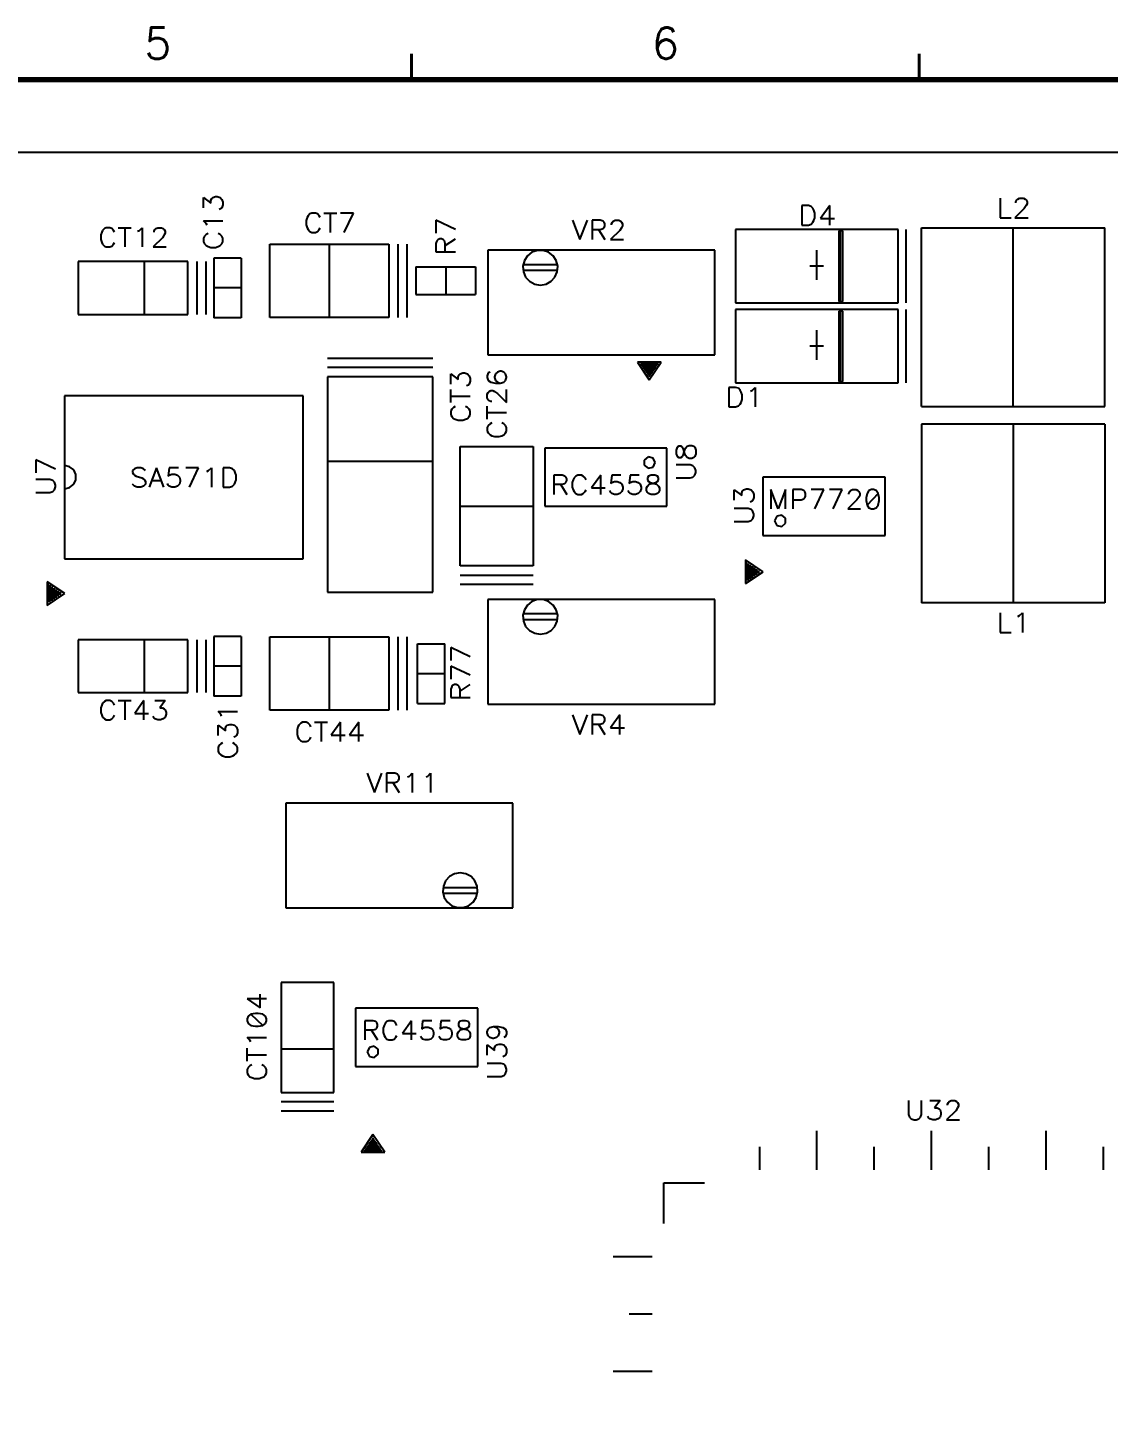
# Model space of a CAD drawing. Extents: x 295 to 953, y 10 to 290.
# Drawn here: x 698.9 to 802.6, y 157.4 to 290 of the extents above; entities that cross this region are included whole.
import ezdxf
from ezdxf.enums import TextEntityAlignment as Align

# ---------------------------------------------------------------- set-up
doc = ezdxf.new("R2010")
doc.units = 0
doc.header["$LTSCALE"] = 5
doc.header["$MEASUREMENT"] = 0
doc.layers.get('0').update_dxf_attribs({"linetype": 'CONTINUOUS', "lineweight": 25})
for name, color, linetype in [('DV-DPO-A6_TSK', 14, 'CONTINUOUS'), ('문자', 4, 'CONTINUOUS'), ('테두리', 3, 'CONTINUOUS')]:
    doc.layers.add(name, color=color, linetype=linetype)
doc.styles.get("Standard").update_dxf_attribs({"font": 'simplex.shx'})

# ---------------------------------------------------------------- blocks, each defined once
blk = doc.blocks.new('C')
at = {"layer": '테두리'}
for points, const_width in [([(258.75, 287.5), (258.75, 285)], 0.3), ([(307.5, 287.5), (307.5, 285)], 0.3), ([(15, 285), (15, 15), (405, 15), (405, 285), (15, 285)], 0.5)]:
    blk.add_lwpolyline(points, dxfattribs=dict(at, const_width=const_width))
at = {"layer": '문자'}
for s, p in [('5', (234.38, 288.5)), ('6', (283.12, 288.5))]:
    blk.add_text(s, height=3, dxfattribs=at).set_placement(p, align=Align.MIDDLE)

msp = doc.modelspace()

# ---------------------------------------------------------------- linework, layer by layer
at = {"layer": 'DV-DPO-A6_TSK', "color": 7}
for p, q in [((845.88, 278), (529.08, 278)), ((715.74, 272.7), (715.74, 273.68)), ((715.74, 273.68), (716.45, 273.15)), ((716.45, 273.42), (716.54, 273.59)), ((716.45, 273.15), (716.45, 273.42)), ((716.54, 273.59), (716.63, 273.68)), ((716.63, 273.68), (716.9, 273.77)), ((716.9, 273.77), (717.07, 273.77)), ((717.07, 273.77), (717.34, 273.68)), ((717.34, 273.68), (717.52, 273.5)), ((717.52, 273.5), (717.61, 273.24)), ((717.61, 273.24), (717.61, 272.97)), ((792.24, 273.63), (792.24, 271.74)), ((793.76, 273.26), (793.85, 273.45)), ((793.76, 273.17), (793.76, 273.26)), ((793.85, 273.45), (793.94, 273.54)), ((793.94, 273.54), (794.12, 273.63)), ((794.12, 273.63), (794.48, 273.63)), ((794.48, 273.63), (794.66, 273.54)), ((794.66, 273.54), (794.75, 273.45)), ((794.75, 273.45), (794.84, 273.26)), ((794.84, 273.26), (794.84, 273.08)), ((717.43, 272.62), (717.25, 272.53)), ((717.52, 272.7), (717.43, 272.62)), ((717.61, 272.97), (717.52, 272.7)), ((725.79, 271.94), (725.7, 271.76)), ((725.97, 272.11), (725.79, 271.94)), ((726.14, 272.2), (725.97, 272.11)), ((726.5, 272.2), (726.14, 272.2)), ((726.68, 272.11), (726.5, 272.2)), ((726.86, 271.94), (726.68, 272.11)), ((726.94, 271.76), (726.86, 271.94)), ((727.3, 272.2), (728.55, 272.2)), ((727.92, 272.2), (727.92, 270.34)), ((730.14, 272.2), (728.9, 272.2)), ((729.26, 270.34), (730.14, 272.2)), ((773.2, 272.92), (773.2, 271.04)), ((773.83, 272.92), (773.2, 272.92)), ((774.09, 272.83), (773.83, 272.92)), ((774.27, 272.65), (774.09, 272.83)), ((774.36, 272.47), (774.27, 272.65)), ((774.45, 272.2), (774.36, 272.47)), ((774.45, 271.75), (774.45, 272.2)), ((775.89, 272.92), (774.99, 271.67)), ((775.89, 271.04), (775.89, 272.92)), ((794.57, 272.64), (793.67, 271.74)), ((794.75, 272.91), (794.57, 272.64)), ((794.84, 273.08), (794.75, 272.91)), ((706.05, 270.53), (705.97, 270.35)), ((706.23, 270.7), (706.05, 270.53)), ((706.41, 270.79), (706.23, 270.7)), ((706.76, 270.79), (706.41, 270.79)), ((706.94, 270.7), (706.76, 270.79)), ((707.12, 270.53), (706.94, 270.7)), ((707.21, 270.35), (707.12, 270.53)), ((707.56, 270.79), (708.8, 270.79)), ((708.18, 270.79), (708.18, 268.94)), ((709.42, 270.44), (709.59, 270.53)), ((709.59, 270.53), (709.86, 270.79)), ((709.86, 270.79), (709.86, 268.94)), ((711.01, 270.44), (711.09, 270.62)), ((711.09, 270.62), (711.18, 270.7)), ((711.18, 270.7), (711.36, 270.79)), ((711.36, 270.79), (711.72, 270.79)), ((711.72, 270.79), (711.89, 270.7)), ((711.89, 270.7), (711.98, 270.62)), ((711.98, 270.62), (712.07, 270.44)), ((716.01, 271.2), (715.74, 271.46)), ((715.74, 271.46), (717.61, 271.46)), ((716.1, 271.02), (716.01, 271.2)), ((725.7, 271.76), (725.61, 271.49)), ((725.61, 271.49), (725.61, 271.05)), ((725.61, 271.05), (725.7, 270.78)), ((725.7, 270.78), (725.79, 270.6)), ((725.79, 270.6), (725.97, 270.43)), ((726.68, 270.43), (726.86, 270.6)), ((726.86, 270.6), (726.94, 270.78)), ((739.96, 270.6), (738.07, 271.5)), ((738.07, 271.5), (738.07, 270.25)), ((751.19, 271.5), (751.9, 269.64)), ((751.9, 269.64), (752.61, 271.5)), ((753.85, 271.5), (753.06, 271.5)), ((753.06, 271.5), (753.06, 269.64)), ((753.06, 270.62), (753.85, 270.62)), ((753.68, 270.62), (754.3, 269.64)), ((754.12, 271.41), (753.85, 271.5)), ((753.85, 270.62), (754.12, 270.7)), ((754.21, 271.32), (754.12, 271.41)), ((754.12, 270.7), (754.21, 270.79)), ((754.3, 271.15), (754.21, 271.32)), ((754.21, 270.79), (754.3, 270.97)), ((754.3, 270.97), (754.3, 271.15)), ((755.72, 270.53), (754.83, 269.64)), ((754.92, 271.15), (755.01, 271.32)), ((754.92, 271.06), (754.92, 271.15)), ((755.01, 271.32), (755.1, 271.41)), ((755.1, 271.41), (755.28, 271.5)), ((755.28, 271.5), (755.63, 271.5)), ((755.63, 271.5), (755.81, 271.41)), ((755.9, 270.79), (755.72, 270.53)), ((755.81, 271.41), (755.9, 271.32)), ((755.9, 271.32), (755.99, 271.15)), ((755.99, 270.97), (755.9, 270.79)), ((755.99, 271.15), (755.99, 270.97)), ((782.44, 270.62), (766.82, 270.62)), ((766.82, 270.62), (766.82, 263.57)), ((773.2, 271.04), (773.83, 271.04)), ((773.83, 271.04), (774.09, 271.13)), ((774.09, 271.13), (774.27, 271.31)), ((774.27, 271.31), (774.36, 271.49)), ((774.36, 271.49), (774.45, 271.75)), ((774.99, 271.67), (776.33, 271.67)), ((777.13, 270.48), (776.75, 270.48)), ((776.75, 270.48), (776.75, 263.71)), ((777.13, 263.71), (777.13, 270.48)), ((782.44, 263.57), (782.44, 270.62)), ((783.21, 263.57), (783.21, 270.62)), ((784.69, 253.63), (784.69, 270.79)), ((784.69, 270.79), (802.29, 270.79)), ((792.24, 271.74), (793.31, 271.74)), ((793.5, 253.63), (793.5, 270.79)), ((793.67, 271.74), (794.93, 271.74)), ((802.29, 253.63), (802.29, 270.79)), ((705.97, 270.35), (705.88, 270.09)), ((705.88, 270.09), (705.88, 269.65)), ((705.88, 269.65), (705.97, 269.38)), ((705.97, 269.38), (706.05, 269.2)), ((706.05, 269.2), (706.23, 269.03)), ((706.94, 269.03), (707.12, 269.2)), ((707.12, 269.2), (707.21, 269.38)), ((711.8, 269.82), (710.92, 268.94)), ((711.01, 270.35), (711.01, 270.44)), ((711.98, 270.09), (711.8, 269.82)), ((712.07, 270.26), (711.98, 270.09)), ((712.07, 270.44), (712.07, 270.26)), ((715.83, 269.96), (715.74, 269.78)), ((715.74, 269.78), (715.74, 269.42)), ((715.74, 269.42), (715.83, 269.25)), ((716.01, 270.13), (715.83, 269.96)), ((715.83, 269.25), (716.01, 269.07)), ((716.19, 270.22), (716.01, 270.13)), ((717.34, 270.13), (717.16, 270.22)), ((717.52, 269.96), (717.34, 270.13)), ((717.34, 269.07), (717.52, 269.25)), ((717.61, 269.78), (717.52, 269.96)), ((717.52, 269.25), (717.61, 269.42)), ((717.61, 269.42), (717.61, 269.78)), ((722.11, 262.18), (722.11, 269.22)), ((722.11, 269.22), (733.55, 269.22)), ((725.97, 270.43), (726.14, 270.34)), ((726.14, 270.34), (726.5, 270.34)), ((726.5, 270.34), (726.68, 270.43)), ((727.84, 262.18), (727.84, 269.22)), ((733.55, 269.22), (733.55, 262.18)), ((734.44, 262.18), (734.44, 269.22)), ((735.31, 262.18), (735.31, 269.22)), ((738.16, 269.53), (738.07, 269.26)), ((738.07, 269.26), (738.07, 268.46)), ((738.25, 269.62), (738.16, 269.53)), ((738.43, 269.71), (738.25, 269.62)), ((738.61, 269.71), (738.43, 269.71)), ((738.79, 269.62), (738.61, 269.71)), ((738.88, 269.53), (738.79, 269.62)), ((738.97, 269.26), (738.88, 269.53)), ((738.97, 269.08), (739.96, 269.71)), ((738.97, 268.46), (738.97, 269.26)), ((754.83, 269.64), (756.08, 269.64)), ((776.89, 270.33), (776.99, 270.33)), ((776.89, 270.2), (776.99, 270.2)), ((776.89, 270.06), (776.99, 270.06)), ((776.89, 269.92), (776.99, 269.92)), ((776.89, 269.78), (776.99, 269.78)), ((776.89, 269.64), (776.99, 269.64)), ((776.89, 269.5), (776.99, 269.5)), ((776.89, 269.37), (776.99, 269.37)), ((776.89, 269.23), (776.99, 269.23)), ((706.23, 269.03), (706.41, 268.94)), ((706.41, 268.94), (706.76, 268.94)), ((706.76, 268.94), (706.94, 269.03)), ((710.92, 268.94), (712.16, 268.94)), ((716.01, 269.07), (716.19, 268.98)), ((716.19, 268.98), (716.45, 268.89)), ((716.45, 268.89), (716.9, 268.89)), ((716.73, 267.86), (716.73, 262.14)), ((719.38, 267.86), (716.73, 267.86)), ((716.9, 268.89), (717.16, 268.98)), ((717.16, 268.98), (717.34, 269.07)), ((719.38, 267.86), (719.38, 262.14)), ((738.07, 268.46), (739.96, 268.46)), ((743.06, 268.63), (743.06, 258.57)), ((764.86, 268.63), (743.06, 268.63)), ((746.86, 268.09), (746.56, 267.63)), ((747.29, 268.43), (746.86, 268.09)), ((747.81, 268.61), (747.29, 268.43)), ((748.37, 268.61), (747.81, 268.61)), ((748.89, 268.43), (748.37, 268.61)), ((749.32, 268.09), (748.89, 268.43)), ((749.62, 267.63), (749.32, 268.09)), ((764.86, 258.57), (764.86, 268.63)), ((774.64, 265.78), (774.64, 268.64)), ((776.89, 269.1), (776.99, 269.1)), ((776.89, 268.96), (776.99, 268.96)), ((776.89, 268.82), (776.99, 268.82)), ((776.89, 268.68), (776.99, 268.68)), ((776.89, 268.54), (776.99, 268.54)), ((776.89, 268.4), (776.99, 268.4)), ((776.89, 268.27), (776.99, 268.27)), ((776.89, 268.13), (776.99, 268.13)), ((776.89, 267.99), (776.99, 267.99)), ((776.89, 267.85), (776.99, 267.85)), ((703.7, 267.53), (703.7, 262.47)), ((707.65, 267.53), (703.7, 267.53)), ((708.31, 267.53), (707.65, 267.53)), ((709.52, 267.53), (708.31, 267.53)), ((710.51, 267.53), (709.52, 267.53)), ((710.07, 262.47), (710.07, 267.53)), ((714.25, 267.53), (710.51, 267.53)), ((714.25, 262.47), (714.25, 267.53)), ((715.14, 262.47), (715.14, 267.53)), ((716.01, 262.47), (716.01, 267.53)), ((736.15, 267.02), (741.87, 267.02)), ((736.15, 267.02), (736.15, 264.38)), ((739.01, 267.02), (739.01, 264.38)), ((741.87, 267.02), (741.87, 264.38)), ((746.56, 267.63), (746.42, 267.09)), ((749.77, 267.23), (746.42, 267.23)), ((746.42, 267.09), (746.47, 266.55)), ((749.77, 266.68), (746.42, 266.68)), ((746.47, 266.55), (746.68, 266.04)), ((749.5, 266.04), (749.71, 266.55)), ((749.76, 267.09), (749.62, 267.63)), ((749.71, 266.55), (749.76, 267.09)), ((775.3, 267.09), (773.97, 267.09)), ((776.89, 267.71), (776.99, 267.71)), ((776.89, 267.58), (776.99, 267.58)), ((776.89, 267.44), (776.99, 267.44)), ((776.89, 267.3), (776.99, 267.3)), ((776.89, 267.16), (776.99, 267.16)), ((776.89, 267.03), (776.99, 267.03)), ((776.89, 266.89), (776.99, 266.89)), ((776.89, 266.75), (776.99, 266.75)), ((776.89, 266.61), (776.99, 266.61)), ((746.68, 266.04), (747.06, 265.64)), ((747.06, 265.64), (747.55, 265.37)), ((747.55, 265.37), (748.09, 265.28)), ((748.09, 265.28), (748.64, 265.37)), ((748.64, 265.37), (749.12, 265.64)), ((749.12, 265.64), (749.5, 266.04)), ((776.89, 266.47), (776.99, 266.47)), ((776.89, 266.33), (776.99, 266.33)), ((776.89, 266.2), (776.99, 266.2)), ((776.89, 266.06), (776.99, 266.06)), ((776.89, 265.92), (776.99, 265.92)), ((776.89, 265.79), (776.99, 265.79)), ((776.89, 265.65), (776.99, 265.65)), ((776.89, 265.51), (776.99, 265.51)), ((776.89, 265.37), (776.99, 265.37)), ((776.89, 265.23), (776.99, 265.23)), ((719.38, 265), (716.73, 265)), ((736.15, 264.38), (741.87, 264.38)), ((776.89, 265.09), (776.99, 265.09)), ((776.89, 264.96), (776.99, 264.96)), ((776.89, 264.82), (776.99, 264.82)), ((776.89, 264.68), (776.99, 264.68)), ((776.89, 264.55), (776.99, 264.55)), ((776.89, 264.41), (776.99, 264.41)), ((776.89, 264.27), (776.99, 264.27)), ((776.89, 264.13), (776.99, 264.13)), ((776.89, 263.99), (776.99, 263.99)), ((776.89, 263.85), (776.99, 263.85)), ((766.82, 263.57), (782.44, 263.57)), ((782.44, 262.93), (766.82, 262.93)), ((766.82, 262.93), (766.82, 255.89)), ((776.75, 263.71), (777.13, 263.71)), ((777.13, 262.79), (776.75, 262.79)), ((776.75, 262.79), (776.75, 256.03)), ((776.89, 262.65), (776.99, 262.65)), ((776.89, 262.51), (776.99, 262.51)), ((777.13, 256.03), (777.13, 262.79)), ((782.44, 255.89), (782.44, 262.93)), ((783.21, 255.89), (783.21, 262.93)), ((703.7, 262.47), (707.65, 262.47)), ((707.65, 262.47), (708.31, 262.47)), ((708.31, 262.47), (709.52, 262.47)), ((709.52, 262.47), (710.51, 262.47)), ((710.51, 262.47), (714.25, 262.47)), ((719.38, 262.14), (716.73, 262.14)), ((733.55, 262.18), (722.11, 262.18)), ((776.89, 262.37), (776.99, 262.37)), ((776.89, 262.23), (776.99, 262.23)), ((776.89, 262.1), (776.99, 262.1)), ((776.89, 261.96), (776.99, 261.96)), ((776.89, 261.82), (776.99, 261.82)), ((776.89, 261.69), (776.99, 261.69)), ((776.89, 261.55), (776.99, 261.55)), ((776.89, 261.41), (776.99, 261.41)), ((776.89, 261.27), (776.99, 261.27)), ((774.64, 258.09), (774.64, 260.95)), ((776.89, 261.13), (776.99, 261.13)), ((776.89, 261), (776.99, 261)), ((776.89, 260.86), (776.99, 260.86)), ((776.89, 260.72), (776.99, 260.72)), ((776.89, 260.58), (776.99, 260.58)), ((776.89, 260.44), (776.99, 260.44)), ((776.89, 260.31), (776.99, 260.31)), ((776.89, 260.17), (776.99, 260.17)), ((776.89, 260.03), (776.99, 260.03)), ((776.89, 259.89), (776.99, 259.89)), ((743.06, 258.57), (764.86, 258.57)), ((775.3, 259.41), (773.97, 259.41)), ((776.89, 259.76), (776.99, 259.76)), ((776.89, 259.62), (776.99, 259.62)), ((776.89, 259.48), (776.99, 259.48)), ((776.89, 259.34), (776.99, 259.34)), ((776.89, 259.2), (776.99, 259.2)), ((776.89, 259.06), (776.99, 259.06)), ((776.89, 258.93), (776.99, 258.93)), ((776.89, 258.79), (776.99, 258.79)), ((776.89, 258.65), (776.99, 258.65)), ((737.78, 258.24), (727.66, 258.24)), ((737.78, 257.36), (727.66, 257.36)), ((759.7, 257.87), (757.43, 257.87)), ((757.43, 257.87), (758.56, 256.17)), ((757.7, 257.71), (759.43, 257.71)), ((757.79, 257.58), (759.34, 257.58)), ((757.88, 257.46), (759.26, 257.46)), ((757.97, 257.33), (759.17, 257.33)), ((758.05, 257.2), (759.08, 257.2)), ((758.56, 256.17), (759.7, 257.87)), ((776.89, 258.52), (776.99, 258.52)), ((776.89, 258.38), (776.99, 258.38)), ((776.89, 258.24), (776.99, 258.24)), ((776.89, 258.1), (776.99, 258.1)), ((776.89, 257.96), (776.99, 257.96)), ((776.89, 257.82), (776.99, 257.82)), ((776.89, 257.69), (776.99, 257.69)), ((776.89, 257.55), (776.99, 257.55)), ((776.89, 257.41), (776.99, 257.41)), ((776.89, 257.28), (776.99, 257.28)), ((727.66, 256.48), (727.66, 235.8)), ((737.78, 256.48), (727.66, 256.48)), ((737.78, 235.8), (737.78, 256.48)), ((739.49, 255.77), (739.49, 256.75)), ((739.49, 256.75), (740.2, 256.21)), ((740.2, 256.48), (740.29, 256.66)), ((740.2, 256.21), (740.2, 256.48)), ((740.29, 256.66), (740.38, 256.75)), ((740.38, 256.75), (740.64, 256.84)), ((740.64, 256.84), (740.82, 256.84)), ((740.82, 256.84), (741.09, 256.75)), ((741.09, 256.75), (741.27, 256.57)), ((741.27, 256.57), (741.35, 256.3)), ((741.35, 256.04), (741.27, 255.77)), ((741.35, 256.3), (741.35, 256.04)), ((743.08, 256.84), (742.99, 256.57)), ((742.99, 256.57), (742.99, 256.39)), ((742.99, 256.39), (743.08, 256.13)), ((743.26, 256.92), (743.08, 256.84)), ((743.08, 256.13), (743.35, 255.95)), ((743.35, 255.95), (743.79, 255.86)), ((743.79, 256.75), (743.7, 256.48)), ((743.7, 256.48), (743.7, 256.39)), ((743.7, 256.39), (743.79, 256.13)), ((743.97, 256.92), (743.79, 256.75)), ((743.79, 256.13), (743.97, 255.95)), ((744.23, 257.01), (743.97, 256.92)), ((743.97, 255.95), (744.23, 255.86)), ((744.32, 257.01), (744.23, 257.01)), ((744.23, 255.86), (744.58, 255.95)), ((744.58, 256.92), (744.32, 257.01)), ((744.76, 256.75), (744.58, 256.92)), ((744.58, 255.95), (744.76, 256.13)), ((744.85, 256.48), (744.76, 256.75)), ((744.76, 256.13), (744.85, 256.39)), ((744.85, 256.39), (744.85, 256.48)), ((758.13, 257.07), (759, 257.07)), ((758.22, 256.94), (758.91, 256.94)), ((758.31, 256.81), (758.83, 256.81)), ((758.4, 256.68), (758.74, 256.68)), ((758.48, 256.56), (758.65, 256.56)), ((766.82, 255.89), (782.44, 255.89)), ((776.75, 256.03), (777.13, 256.03)), ((776.89, 257.14), (776.99, 257.14)), ((776.89, 257), (776.99, 257)), ((776.89, 256.86), (776.99, 256.86)), ((776.89, 256.72), (776.99, 256.72)), ((776.89, 256.58), (776.99, 256.58)), ((776.89, 256.45), (776.99, 256.45)), ((776.89, 256.31), (776.99, 256.31)), ((776.89, 256.17), (776.99, 256.17)), ((725.32, 254.66), (702.41, 254.66)), ((702.41, 254.66), (702.41, 245.72)), ((725.32, 239.01), (725.32, 254.66)), ((739.49, 253.99), (739.49, 255.24)), ((739.49, 254.61), (741.35, 254.61)), ((741.18, 255.68), (741, 255.59)), ((741.27, 255.77), (741.18, 255.68)), ((742.99, 254.8), (743.08, 254.97)), ((742.99, 254.44), (742.99, 254.8)), ((743.08, 254.97), (743.17, 255.06)), ((743.17, 255.06), (743.35, 255.15)), ((743.35, 255.15), (743.52, 255.15)), ((743.52, 255.15), (743.7, 255.06)), ((743.7, 255.06), (743.97, 254.88)), ((743.79, 255.86), (744.23, 255.86)), ((743.97, 254.88), (744.85, 254)), ((744.85, 254), (744.85, 255.24)), ((766.21, 255.45), (766.21, 253.58)), ((766.84, 255.45), (766.21, 255.45)), ((767.11, 255.37), (766.84, 255.45)), ((767.29, 255.19), (767.11, 255.37)), ((767.38, 255.01), (767.29, 255.19)), ((767.47, 254.74), (767.38, 255.01)), ((767.47, 254.29), (767.47, 254.74)), ((768.28, 255.1), (768.46, 255.19)), ((768.46, 255.19), (768.72, 255.45)), ((768.72, 255.45), (768.72, 253.58)), ((739.58, 253.37), (739.49, 253.19)), ((739.76, 253.54), (739.58, 253.37)), ((739.93, 253.63), (739.76, 253.54)), ((741.09, 253.54), (740.91, 253.63)), ((741.27, 253.37), (741.09, 253.54)), ((741.35, 253.19), (741.27, 253.37)), ((743.08, 254.26), (742.99, 254.44)), ((742.99, 252.41), (742.99, 253.65)), ((743.17, 254.18), (743.08, 254.26)), ((743.35, 254.09), (743.17, 254.18)), ((743.44, 254.09), (743.35, 254.09)), ((766.21, 253.58), (766.84, 253.58)), ((766.84, 253.58), (767.11, 253.67)), ((767.11, 253.67), (767.29, 253.85)), ((767.29, 253.85), (767.38, 254.02)), ((767.38, 254.02), (767.47, 254.29)), ((784.69, 253.63), (802.29, 253.63)), ((739.49, 253.19), (739.49, 252.83)), ((739.49, 252.83), (739.58, 252.66)), ((739.58, 252.66), (739.76, 252.48)), ((739.76, 252.48), (739.93, 252.39)), ((739.93, 252.39), (740.2, 252.3)), ((740.2, 252.3), (740.64, 252.3)), ((740.64, 252.3), (740.91, 252.39)), ((740.91, 252.39), (741.09, 252.48)), ((741.09, 252.48), (741.27, 252.66)), ((741.27, 252.66), (741.35, 252.83)), ((741.35, 252.83), (741.35, 253.19)), ((742.99, 253.03), (744.85, 253.03)), ((743.26, 251.97), (743.08, 251.79)), ((743.44, 252.06), (743.26, 251.97)), ((744.58, 251.97), (744.41, 252.06)), ((744.76, 251.79), (744.58, 251.97)), ((784.69, 251.93), (784.69, 234.77)), ((802.29, 251.93), (784.69, 251.93)), ((793.5, 251.93), (793.5, 234.77)), ((802.29, 251.93), (802.29, 234.77)), ((743.08, 251.79), (742.99, 251.62)), ((742.99, 251.62), (742.99, 251.26)), ((742.99, 251.26), (743.08, 251.08)), ((743.08, 251.08), (743.26, 250.91)), ((743.26, 250.91), (743.44, 250.82)), ((743.44, 250.82), (743.7, 250.73)), ((743.7, 250.73), (744.14, 250.73)), ((744.14, 250.73), (744.41, 250.82)), ((744.41, 250.82), (744.58, 250.91)), ((744.58, 250.91), (744.76, 251.08)), ((744.85, 251.62), (744.76, 251.79)), ((744.76, 251.08), (744.85, 251.26)), ((744.85, 251.26), (744.85, 251.62)), ((740.38, 238.33), (740.38, 249.77)), ((740.38, 249.77), (747.42, 249.77)), ((747.42, 249.77), (747.42, 238.33)), ((748.51, 249.63), (748.51, 244.04)), ((750.19, 249.63), (748.51, 249.63)), ((760.25, 249.63), (750.19, 249.63)), ((760.25, 244.04), (760.25, 249.63)), ((761.22, 249.71), (761.13, 249.44)), ((761.13, 249.44), (761.13, 249.08)), ((761.4, 249.8), (761.22, 249.71)), ((761.58, 249.8), (761.4, 249.8)), ((761.76, 249.71), (761.58, 249.8)), ((761.85, 249.53), (761.76, 249.71)), ((761.93, 249.17), (761.85, 249.53)), ((761.85, 249), (761.93, 249.35)), ((761.93, 249.35), (762.02, 249.62)), ((762.02, 249.62), (762.2, 249.8)), ((762.2, 249.8), (762.38, 249.89)), ((762.38, 249.89), (762.65, 249.89)), ((762.65, 249.89), (762.83, 249.8)), ((762.83, 249.8), (762.92, 249.71)), ((762.92, 249.71), (763.01, 249.44)), ((763.01, 249.44), (763.01, 249.08)), ((701.54, 247.6), (699.66, 248.49)), ((699.66, 248.49), (699.66, 247.24)), ((702.89, 247.84), (702.41, 247.96)), ((737.78, 248.34), (727.66, 248.34)), ((758.44, 248.78), (758.06, 248.48)), ((758.06, 248.48), (758.06, 247.99)), ((758.06, 247.99), (758.44, 247.69)), ((758.92, 248.67), (758.44, 248.78)), ((759.13, 248.24), (758.92, 248.67)), ((758.92, 247.8), (759.13, 248.24)), ((761.13, 249.08), (761.22, 248.82)), ((762.47, 248.01), (761.13, 248.01)), ((761.22, 248.82), (761.4, 248.73)), ((761.4, 248.73), (761.58, 248.73)), ((761.58, 248.73), (761.76, 248.82)), ((761.76, 248.82), (761.85, 249)), ((762.02, 248.91), (761.93, 249.17)), ((762.2, 248.73), (762.02, 248.91)), ((762.38, 248.64), (762.2, 248.73)), ((762.65, 248.64), (762.38, 248.64)), ((762.74, 247.92), (762.47, 248.01)), ((762.83, 248.73), (762.65, 248.64)), ((762.92, 247.74), (762.74, 247.92)), ((762.92, 248.82), (762.83, 248.73)), ((763.01, 249.08), (762.92, 248.82)), ((701, 246.61), (699.66, 246.61)), ((701.27, 246.53), (701, 246.61)), ((703.28, 247.54), (702.89, 247.84)), ((703.5, 247.09), (703.28, 247.54)), ((703.28, 246.15), (703.5, 246.59)), ((703.5, 246.59), (703.5, 247.09)), ((709.11, 247.64), (708.93, 247.47)), ((708.93, 247.47), (708.93, 247.29)), ((708.93, 247.29), (709.02, 247.12)), ((709.02, 247.12), (709.11, 247.03)), ((709.37, 247.73), (709.11, 247.64)), ((709.11, 247.03), (709.28, 246.94)), ((709.28, 246.94), (709.82, 246.77)), ((709.73, 247.73), (709.37, 247.73)), ((709.99, 247.64), (709.73, 247.73)), ((709.82, 246.77), (709.99, 246.68)), ((710.17, 247.47), (709.99, 247.64)), ((709.99, 246.68), (710.08, 246.59)), ((711.22, 247.73), (710.52, 245.88)), ((711.93, 245.88), (711.22, 247.73)), ((712.45, 247.73), (712.37, 246.94)), ((712.37, 246.94), (712.45, 247.03)), ((713.34, 247.73), (712.45, 247.73)), ((712.45, 247.03), (712.72, 247.12)), ((712.72, 247.12), (712.98, 247.12)), ((712.98, 247.12), (713.25, 247.03)), ((713.25, 247.03), (713.43, 246.85)), ((713.43, 246.85), (713.51, 246.59)), ((715.27, 247.73), (714.04, 247.73)), ((714.39, 245.88), (715.27, 247.73)), ((716.06, 247.38), (716.24, 247.47)), ((716.24, 247.47), (716.5, 247.73)), ((716.5, 247.73), (716.5, 245.88)), ((717.65, 247.73), (717.65, 245.88)), ((718.26, 247.73), (717.65, 247.73)), ((718.53, 247.64), (718.26, 247.73)), ((718.71, 247.47), (718.53, 247.64)), ((718.8, 247.29), (718.71, 247.47)), ((718.88, 247.03), (718.8, 247.29)), ((718.88, 246.59), (718.88, 247.03)), ((750.19, 247.03), (749.4, 247.03)), ((749.4, 247.03), (749.4, 245.18)), ((750.46, 246.94), (750.19, 247.03)), ((750.55, 246.86), (750.46, 246.94)), ((750.64, 246.68), (750.55, 246.86)), ((750.64, 246.51), (750.64, 246.68)), ((751.25, 246.59), (751.16, 246.33)), ((751.34, 246.77), (751.25, 246.59)), ((751.51, 246.94), (751.34, 246.77)), ((751.69, 247.03), (751.51, 246.94)), ((752.04, 247.03), (751.69, 247.03)), ((752.22, 246.94), (752.04, 247.03)), ((752.4, 246.77), (752.22, 246.94)), ((752.49, 246.59), (752.4, 246.77)), ((753.89, 247.03), (753.01, 245.8)), ((753.89, 245.18), (753.89, 247.03)), ((754.95, 247.03), (754.86, 246.24)), ((755.83, 247.03), (754.95, 247.03)), ((756.71, 247.03), (756.62, 246.24)), ((757.59, 247.03), (756.71, 247.03)), ((758.47, 246.94), (758.38, 246.77)), ((758.38, 246.77), (758.38, 246.59)), ((758.38, 246.59), (758.47, 246.42)), ((758.44, 247.69), (758.92, 247.8)), ((758.73, 247.03), (758.47, 246.94)), ((759.08, 247.03), (758.73, 247.03)), ((759.35, 246.94), (759.08, 247.03)), ((759.44, 246.77), (759.35, 246.94)), ((759.35, 246.42), (759.44, 246.59)), ((759.44, 246.59), (759.44, 246.77)), ((761.13, 246.76), (762.47, 246.76)), ((762.47, 246.76), (762.74, 246.85)), ((762.74, 246.85), (762.92, 247.03)), ((763.01, 247.48), (762.92, 247.74)), ((762.92, 247.03), (763.01, 247.3)), ((763.01, 247.3), (763.01, 247.48)), ((781.2, 246.84), (769.47, 246.84)), ((769.47, 246.84), (769.47, 241.25)), ((781.2, 241.25), (781.2, 246.84)), ((699.66, 245.36), (701, 245.36)), ((701, 245.36), (701.27, 245.45)), ((701.45, 246.35), (701.27, 246.53)), ((701.27, 245.45), (701.45, 245.63)), ((701.54, 246.08), (701.45, 246.35)), ((701.45, 245.63), (701.54, 245.9)), ((701.54, 245.9), (701.54, 246.08)), ((702.41, 245.72), (702.89, 245.83)), ((702.41, 245.72), (702.41, 239.01)), ((702.89, 245.83), (703.28, 246.15)), ((709.11, 245.97), (708.93, 246.15)), ((709.37, 245.88), (709.11, 245.97)), ((709.73, 245.88), (709.37, 245.88)), ((709.99, 245.97), (709.73, 245.88)), ((710.17, 246.15), (709.99, 245.97)), ((710.08, 246.59), (710.17, 246.41)), ((710.17, 246.41), (710.17, 246.15)), ((710.78, 246.5), (711.66, 246.5)), ((712.37, 246.06), (712.28, 246.23)), ((712.45, 245.97), (712.37, 246.06)), ((712.72, 245.88), (712.45, 245.97)), ((712.98, 245.88), (712.72, 245.88)), ((713.25, 245.97), (712.98, 245.88)), ((713.43, 246.15), (713.25, 245.97)), ((713.51, 246.41), (713.43, 246.15)), ((713.51, 246.59), (713.51, 246.41)), ((717.65, 245.88), (718.26, 245.88)), ((718.26, 245.88), (718.53, 245.97)), ((718.53, 245.97), (718.71, 246.15)), ((718.71, 246.15), (718.8, 246.32)), ((718.8, 246.32), (718.88, 246.59)), ((749.4, 246.16), (750.19, 246.16)), ((750.02, 246.16), (750.64, 245.18)), ((750.19, 246.16), (750.46, 246.24)), ((750.46, 246.24), (750.55, 246.33)), ((750.55, 246.33), (750.64, 246.51)), ((751.16, 246.33), (751.16, 245.89)), ((751.16, 245.89), (751.25, 245.63)), ((751.25, 245.63), (751.34, 245.45)), ((751.34, 245.45), (751.51, 245.27)), ((751.51, 245.27), (751.69, 245.18)), ((752.04, 245.18), (752.22, 245.27)), ((752.22, 245.27), (752.4, 245.45)), ((752.4, 245.45), (752.49, 245.63)), ((753.01, 245.8), (754.33, 245.8)), ((754.86, 245.36), (754.77, 245.54)), ((754.86, 246.24), (754.95, 246.33)), ((754.95, 245.27), (754.86, 245.36)), ((754.95, 246.33), (755.21, 246.42)), ((755.21, 245.18), (754.95, 245.27)), ((755.21, 246.42), (755.47, 246.42)), ((755.47, 246.42), (755.74, 246.33)), ((755.74, 245.27), (755.47, 245.18)), ((755.74, 246.33), (755.92, 246.16)), ((755.92, 245.45), (755.74, 245.27)), ((755.92, 246.16), (756.01, 245.89)), ((756.01, 245.71), (755.92, 245.45)), ((756.01, 245.89), (756.01, 245.71)), ((756.62, 245.36), (756.53, 245.54)), ((756.62, 246.24), (756.71, 246.33)), ((756.71, 245.27), (756.62, 245.36)), ((756.71, 246.33), (756.97, 246.42)), ((756.97, 245.18), (756.71, 245.27)), ((756.97, 246.42), (757.24, 246.42)), ((757.24, 246.42), (757.5, 246.33)), ((757.5, 245.27), (757.24, 245.18)), ((757.5, 246.33), (757.68, 246.16)), ((757.68, 245.45), (757.5, 245.27)), ((757.68, 246.16), (757.77, 245.89)), ((757.77, 245.71), (757.68, 245.45)), ((757.77, 245.89), (757.77, 245.71)), ((758.3, 245.8), (758.38, 245.98)), ((758.3, 245.54), (758.3, 245.8)), ((758.38, 245.36), (758.3, 245.54)), ((758.38, 245.98), (758.56, 246.16)), ((758.47, 245.27), (758.38, 245.36)), ((758.47, 246.42), (758.65, 246.33)), ((758.73, 245.18), (758.47, 245.27)), ((758.56, 246.16), (758.82, 246.24)), ((758.65, 246.33), (759, 246.24)), ((758.82, 246.24), (759.17, 246.33)), ((759, 246.24), (759.26, 246.16)), ((759.35, 245.27), (759.08, 245.18)), ((759.17, 246.33), (759.35, 246.42)), ((759.26, 246.16), (759.44, 245.98)), ((759.44, 245.36), (759.35, 245.27)), ((759.44, 245.98), (759.53, 245.8)), ((759.53, 245.54), (759.44, 245.36)), ((759.53, 245.8), (759.53, 245.54)), ((766.72, 244.63), (766.72, 245.61)), ((766.72, 245.61), (767.43, 245.07)), ((767.43, 245.34), (767.52, 245.52)), ((767.43, 245.07), (767.43, 245.34)), ((767.52, 245.52), (767.61, 245.61)), ((767.61, 245.61), (767.88, 245.7)), ((767.88, 245.7), (768.06, 245.7)), ((768.06, 245.7), (768.33, 245.61)), ((768.33, 245.61), (768.51, 245.43)), ((768.51, 245.43), (768.6, 245.16)), ((770.93, 243.79), (770.23, 245.64)), ((770.23, 245.64), (770.23, 243.79)), ((771.64, 245.64), (770.93, 243.79)), ((771.64, 243.79), (771.64, 245.64)), ((773.13, 245.64), (772.34, 245.64)), ((772.34, 245.64), (772.34, 243.79)), ((773.4, 245.55), (773.13, 245.64)), ((773.48, 245.46), (773.4, 245.55)), ((773.57, 245.28), (773.48, 245.46)), ((773.57, 245.02), (773.57, 245.28)), ((775.33, 245.64), (774.1, 245.64)), ((774.45, 243.79), (775.33, 245.64)), ((777.09, 245.64), (775.86, 245.64)), ((776.21, 243.79), (777.09, 245.64)), ((777.71, 245.28), (777.8, 245.46)), ((777.71, 245.2), (777.71, 245.28)), ((777.8, 245.46), (777.88, 245.55)), ((777.88, 245.55), (778.06, 245.64)), ((778.06, 245.64), (778.41, 245.64)), ((778.41, 245.64), (778.59, 245.55)), ((778.59, 245.55), (778.68, 245.46)), ((778.68, 245.46), (778.77, 245.28)), ((778.77, 245.28), (778.77, 245.11)), ((779.47, 245.28), (779.38, 244.84)), ((779.64, 245.55), (779.47, 245.28)), ((780.53, 245.28), (779.47, 244.14)), ((779.91, 245.64), (779.64, 245.55)), ((780.08, 245.64), (779.91, 245.64)), ((780.35, 245.55), (780.08, 245.64)), ((780.53, 245.28), (780.35, 245.55)), ((780.62, 244.84), (780.53, 245.28)), ((740.38, 244.04), (747.42, 244.04)), ((748.51, 244.04), (760.25, 244.04)), ((751.69, 245.18), (752.04, 245.18)), ((755.47, 245.18), (755.21, 245.18)), ((757.24, 245.18), (756.97, 245.18)), ((759.08, 245.18), (758.73, 245.18)), ((768.42, 244.54), (768.24, 244.45)), ((768.51, 244.63), (768.42, 244.54)), ((768.6, 244.89), (768.51, 244.63)), ((768.6, 245.16), (768.6, 244.89)), ((772.34, 244.67), (773.13, 244.67)), ((773.13, 244.67), (773.4, 244.76)), ((773.4, 244.76), (773.48, 244.84)), ((773.48, 244.84), (773.57, 245.02)), ((778.5, 244.67), (777.62, 243.79)), ((778.68, 244.93), (778.5, 244.67)), ((778.77, 245.11), (778.68, 244.93)), ((779.38, 244.84), (779.38, 244.58)), ((779.38, 244.58), (779.47, 244.14)), ((779.47, 244.14), (779.64, 243.88)), ((780.35, 243.88), (780.53, 244.14)), ((780.53, 244.14), (780.62, 244.58)), ((780.62, 244.58), (780.62, 244.84)), ((768.06, 243.82), (766.72, 243.82)), ((768.33, 243.73), (768.06, 243.82)), ((768.06, 242.57), (768.33, 242.66)), ((768.51, 243.55), (768.33, 243.73)), ((768.33, 242.66), (768.51, 242.84)), ((768.6, 243.28), (768.51, 243.55)), ((768.51, 242.84), (768.6, 243.11)), ((768.6, 243.11), (768.6, 243.28)), ((770.79, 243.08), (770.58, 242.65)), ((770.58, 242.65), (770.79, 242.21)), ((771.27, 243.19), (770.79, 243.08)), ((771.65, 242.89), (771.27, 243.19)), ((771.65, 242.41), (771.65, 242.89)), ((777.62, 243.79), (778.85, 243.79)), ((779.64, 243.88), (779.91, 243.79)), ((779.91, 243.79), (780.08, 243.79)), ((780.08, 243.79), (780.35, 243.88)), ((766.72, 242.57), (768.06, 242.57)), ((770.79, 242.21), (771.27, 242.11)), ((771.27, 242.11), (771.65, 242.41)), ((769.47, 241.25), (779.53, 241.25)), ((779.53, 241.25), (781.2, 241.25)), ((702.41, 239.01), (725.32, 239.01)), ((767.79, 238.9), (767.79, 236.62)), ((769.49, 237.76), (767.79, 238.9)), ((747.42, 238.33), (740.38, 238.33)), ((740.38, 237.44), (747.42, 237.44)), ((767.79, 236.62), (769.49, 237.76)), ((767.93, 238.62), (767.95, 238.62)), ((767.93, 238.49), (768.15, 238.49)), ((767.93, 238.36), (768.35, 238.36)), ((767.93, 238.22), (768.55, 238.22)), ((767.93, 238.09), (768.75, 238.09)), ((767.93, 237.95), (768.95, 237.95)), ((767.93, 237.82), (769.15, 237.82)), ((767.93, 237.68), (769.13, 237.68)), ((767.93, 237.55), (768.93, 237.55)), ((767.93, 237.42), (768.73, 237.42)), ((700.73, 236.8), (700.73, 234.53)), ((702.43, 235.66), (700.73, 236.8)), ((700.87, 236.53), (700.89, 236.53)), ((700.87, 236.39), (701.09, 236.39)), ((700.87, 236.26), (701.29, 236.26)), ((700.87, 236.13), (701.49, 236.13)), ((700.87, 235.99), (701.69, 235.99)), ((740.38, 236.57), (747.42, 236.57)), ((767.93, 237.28), (768.53, 237.28)), ((767.93, 237.15), (768.33, 237.15)), ((767.93, 237.02), (768.13, 237.02)), ((700.73, 234.53), (702.43, 235.66)), ((700.87, 235.86), (701.89, 235.86)), ((700.87, 235.72), (702.09, 235.72)), ((700.87, 235.59), (702.08, 235.59)), ((700.87, 235.46), (701.87, 235.46)), ((700.87, 235.32), (701.67, 235.32)), ((700.87, 235.19), (701.47, 235.19)), ((700.87, 235.06), (701.27, 235.06)), ((700.87, 234.92), (701.07, 234.92)), ((727.66, 235.8), (737.78, 235.8)), ((743.06, 235.1), (743.06, 225.04)), ((764.86, 235.1), (743.06, 235.1)), ((747.29, 234.9), (746.86, 234.56)), ((747.81, 235.08), (747.29, 234.9)), ((748.37, 235.08), (747.81, 235.08)), ((748.89, 234.9), (748.37, 235.08)), ((749.32, 234.56), (748.89, 234.9)), ((764.86, 225.04), (764.86, 235.1)), ((802.29, 234.77), (784.69, 234.77)), ((746.56, 234.1), (746.42, 233.57)), ((749.77, 233.71), (746.42, 233.71)), ((746.42, 233.57), (746.47, 233.02)), ((746.86, 234.56), (746.56, 234.1)), ((749.62, 234.1), (749.32, 234.56)), ((749.76, 233.57), (749.62, 234.1)), ((749.71, 233.02), (749.76, 233.57)), ((792.24, 233.81), (792.24, 231.92)), ((793.94, 233.45), (794.12, 233.54)), ((794.12, 233.54), (794.39, 233.81)), ((794.39, 233.81), (794.39, 231.92)), ((749.77, 233.15), (746.42, 233.15)), ((746.47, 233.02), (746.68, 232.51)), ((746.68, 232.51), (747.06, 232.11)), ((747.06, 232.11), (747.55, 231.85)), ((748.64, 231.85), (749.12, 232.11)), ((749.12, 232.11), (749.5, 232.51)), ((749.5, 232.51), (749.71, 233.02)), ((703.7, 231.21), (703.7, 226.15)), ((707.65, 231.21), (703.7, 231.21)), ((708.31, 231.21), (707.65, 231.21)), ((709.52, 231.21), (708.31, 231.21)), ((710.51, 231.21), (709.52, 231.21)), ((710.07, 226.15), (710.07, 231.21)), ((714.25, 231.21), (710.51, 231.21)), ((714.25, 226.15), (714.25, 231.21)), ((715.14, 226.15), (715.14, 231.21)), ((716.01, 226.15), (716.01, 231.21)), ((716.73, 231.54), (716.73, 225.82)), ((719.38, 231.54), (716.73, 231.54)), ((719.38, 231.54), (719.38, 225.82)), ((722.11, 224.46), (722.11, 231.5)), ((722.11, 231.5), (733.55, 231.5)), ((727.84, 224.46), (727.84, 231.5)), ((733.55, 231.5), (733.55, 224.46)), ((734.44, 224.46), (734.44, 231.5)), ((735.31, 224.46), (735.31, 231.5)), ((736.29, 225.12), (736.29, 230.84)), ((736.29, 230.84), (738.93, 230.84)), ((738.93, 225.12), (738.93, 230.84)), ((747.55, 231.85), (748.09, 231.75)), ((748.09, 231.75), (748.64, 231.85)), ((792.24, 231.92), (793.31, 231.92)), ((741.36, 229.58), (739.49, 230.47)), ((739.49, 230.47), (739.49, 229.22)), ((719.38, 228.68), (716.73, 228.68)), ((741.36, 227.81), (739.49, 228.69)), ((739.49, 228.69), (739.49, 227.45)), ((736.29, 227.98), (738.93, 227.98)), ((739.58, 226.74), (739.49, 226.47)), ((739.67, 226.83), (739.58, 226.74)), ((739.85, 226.92), (739.67, 226.83)), ((740.02, 226.92), (739.85, 226.92)), ((740.2, 226.83), (740.02, 226.92)), ((740.29, 226.74), (740.2, 226.83)), ((740.38, 226.47), (740.29, 226.74)), ((740.38, 226.29), (741.36, 226.92)), ((703.7, 226.15), (707.65, 226.15)), ((706.41, 225.39), (706.23, 225.3)), ((706.76, 225.39), (706.41, 225.39)), ((706.94, 225.3), (706.76, 225.39)), ((707.56, 225.39), (708.8, 225.39)), ((707.65, 226.15), (708.31, 226.15)), ((708.18, 225.39), (708.18, 223.54)), ((708.31, 226.15), (709.52, 226.15)), ((710.03, 225.39), (709.15, 224.16)), ((709.52, 226.15), (710.51, 226.15)), ((710.03, 223.54), (710.03, 225.39)), ((710.51, 226.15), (714.25, 226.15)), ((711.09, 225.39), (712.07, 225.39)), ((712.07, 225.39), (711.54, 224.69)), ((719.38, 225.82), (716.73, 225.82)), ((739.49, 226.47), (739.49, 225.67)), ((739.49, 225.67), (741.36, 225.67)), ((740.38, 225.67), (740.38, 226.47)), ((705.97, 224.95), (705.88, 224.69)), ((705.88, 224.69), (705.88, 224.25)), ((705.88, 224.25), (705.97, 223.98)), ((706.05, 225.13), (705.97, 224.95)), ((706.23, 225.3), (706.05, 225.13)), ((707.12, 225.13), (706.94, 225.3)), ((707.21, 224.95), (707.12, 225.13)), ((709.15, 224.16), (710.48, 224.16)), ((711.54, 224.69), (711.8, 224.69)), ((711.8, 224.69), (711.98, 224.6)), ((711.98, 224.6), (712.07, 224.51)), ((712.07, 224.51), (712.16, 224.25)), ((712.16, 224.07), (712.07, 223.8)), ((712.16, 224.25), (712.16, 224.07)), ((717.41, 224.08), (717.14, 224.35)), ((717.14, 224.35), (719.01, 224.35)), ((717.49, 223.9), (717.41, 224.08)), ((733.55, 224.46), (722.11, 224.46)), ((736.29, 225.12), (738.93, 225.12)), ((743.06, 225.04), (764.86, 225.04)), ((705.97, 223.98), (706.05, 223.8)), ((706.05, 223.8), (706.23, 223.63)), ((706.23, 223.63), (706.41, 223.54)), ((706.41, 223.54), (706.76, 223.54)), ((706.76, 223.54), (706.94, 223.63)), ((706.94, 223.63), (707.12, 223.8)), ((707.12, 223.8), (707.21, 223.98)), ((711.01, 223.71), (710.92, 223.89)), ((711.09, 223.63), (711.01, 223.71)), ((711.36, 223.54), (711.09, 223.63)), ((711.63, 223.54), (711.36, 223.54)), ((711.89, 223.63), (711.63, 223.54)), ((712.07, 223.8), (711.89, 223.63)), ((717.14, 222.04), (717.14, 223.01)), ((717.14, 223.01), (717.85, 222.48)), ((717.85, 222.75), (717.94, 222.93)), ((717.85, 222.48), (717.85, 222.75)), ((717.94, 222.93), (718.03, 223.01)), ((718.03, 223.01), (718.29, 223.1)), ((718.29, 223.1), (718.47, 223.1)), ((718.47, 223.1), (718.74, 223.01)), ((718.74, 223.01), (718.92, 222.84)), ((718.92, 222.84), (719.01, 222.57)), ((724.82, 222.85), (724.74, 222.59)), ((724.91, 223.03), (724.82, 222.85)), ((725.09, 223.21), (724.91, 223.03)), ((725.27, 223.3), (725.09, 223.21)), ((725.62, 223.3), (725.27, 223.3)), ((725.8, 223.21), (725.62, 223.3)), ((725.98, 223.03), (725.8, 223.21)), ((726.07, 222.85), (725.98, 223.03)), ((726.42, 223.3), (727.66, 223.3)), ((727.04, 223.3), (727.04, 221.44)), ((728.89, 223.3), (728.01, 222.06)), ((728.89, 221.44), (728.89, 223.3)), ((730.66, 223.3), (729.78, 222.06)), ((730.66, 221.44), (730.66, 223.3)), ((751.19, 224.01), (751.9, 222.14)), ((751.9, 222.14), (752.61, 224.01)), ((753.85, 224.01), (753.06, 224.01)), ((753.06, 224.01), (753.06, 222.14)), ((753.06, 223.12), (753.85, 223.12)), ((753.68, 223.12), (754.3, 222.14)), ((754.12, 223.92), (753.85, 224.01)), ((753.85, 223.12), (754.12, 223.21)), ((754.21, 223.83), (754.12, 223.92)), ((754.12, 223.21), (754.21, 223.3)), ((754.3, 223.65), (754.21, 223.83)), ((754.21, 223.3), (754.3, 223.47)), ((754.3, 223.47), (754.3, 223.65)), ((755.72, 224.01), (754.83, 222.76)), ((754.83, 222.76), (756.17, 222.76)), ((755.72, 222.14), (755.72, 224.01)), ((718.83, 221.95), (718.65, 221.86)), ((718.92, 222.04), (718.83, 221.95)), ((719.01, 222.3), (718.92, 222.04)), ((719.01, 222.57), (719.01, 222.3)), ((724.74, 222.59), (724.74, 222.15)), ((724.74, 222.15), (724.82, 221.88)), ((724.82, 221.88), (724.91, 221.7)), ((724.91, 221.7), (725.09, 221.53)), ((725.09, 221.53), (725.27, 221.44)), ((725.27, 221.44), (725.62, 221.44)), ((725.62, 221.44), (725.8, 221.53)), ((725.8, 221.53), (725.98, 221.7)), ((725.98, 221.7), (726.07, 221.88)), ((728.01, 222.06), (729.34, 222.06)), ((729.78, 222.06), (731.11, 222.06)), ((717.23, 221.06), (717.14, 220.88)), ((717.14, 220.88), (717.14, 220.53)), ((717.14, 220.53), (717.23, 220.35)), ((717.41, 221.24), (717.23, 221.06)), ((717.23, 220.35), (717.41, 220.17)), ((717.58, 221.33), (717.41, 221.24)), ((717.41, 220.17), (717.58, 220.08)), ((717.58, 220.08), (717.85, 219.99)), ((718.29, 219.99), (718.56, 220.08)), ((718.74, 221.24), (718.56, 221.33)), ((718.56, 220.08), (718.74, 220.17)), ((718.92, 221.06), (718.74, 221.24)), ((718.74, 220.17), (718.92, 220.35)), ((719.01, 220.88), (718.92, 221.06)), ((718.92, 220.35), (719.01, 220.53)), ((719.01, 220.53), (719.01, 220.88)), ((717.85, 219.99), (718.29, 219.99)), ((731.46, 218.41), (732.17, 216.55)), ((732.17, 216.55), (732.87, 218.41)), ((734.11, 218.41), (733.31, 218.41)), ((733.31, 218.41), (733.31, 216.55)), ((733.31, 217.52), (734.11, 217.52)), ((733.93, 217.52), (734.55, 216.55)), ((734.37, 218.32), (734.11, 218.41)), ((734.11, 217.52), (734.37, 217.61)), ((734.46, 218.23), (734.37, 218.32)), ((734.37, 217.61), (734.46, 217.7)), ((734.55, 218.05), (734.46, 218.23)), ((734.46, 217.7), (734.55, 217.88)), ((734.55, 217.88), (734.55, 218.05)), ((735.35, 218.05), (735.53, 218.14)), ((735.53, 218.14), (735.79, 218.41)), ((735.79, 218.41), (735.79, 216.55)), ((737.12, 218.05), (737.3, 218.14)), ((737.3, 218.14), (737.56, 218.41)), ((737.56, 218.41), (737.56, 216.55)), ((723.65, 215.55), (723.65, 205.49)), ((745.44, 215.55), (723.65, 215.55)), ((745.44, 205.49), (745.44, 215.55)), ((739.38, 208.49), (739, 208.08)), ((739.86, 208.75), (739.38, 208.49)), ((740.41, 208.84), (739.86, 208.75)), ((740.95, 208.75), (740.41, 208.84)), ((741.44, 208.49), (740.95, 208.75)), ((741.81, 208.08), (741.44, 208.49)), ((738.73, 207.44), (742.09, 207.44)), ((738.73, 206.88), (742.09, 206.88)), ((738.78, 207.58), (738.74, 207.03)), ((738.74, 207.03), (738.87, 206.49)), ((739, 208.08), (738.78, 207.58)), ((742.03, 207.58), (741.81, 208.08)), ((741.94, 206.49), (742.07, 207.03)), ((742.07, 207.03), (742.03, 207.58)), ((738.87, 206.49), (739.17, 206.03)), ((739.17, 206.03), (739.61, 205.69)), ((739.61, 205.69), (740.13, 205.51)), ((740.13, 205.51), (740.68, 205.51)), ((740.68, 205.51), (741.2, 205.69)), ((741.2, 205.69), (741.64, 206.03)), ((741.64, 206.03), (741.94, 206.49)), ((723.65, 205.49), (745.44, 205.49)), ((728.27, 198.33), (723.21, 198.33)), ((723.21, 198.33), (723.21, 194.37)), ((728.27, 194.37), (728.27, 198.33)), ((721.8, 196.76), (719.95, 196.76)), ((719.95, 196.76), (721.19, 195.88)), ((721.19, 195.88), (721.19, 197.2)), ((720.04, 195.08), (719.95, 194.82)), ((720.3, 195.26), (720.04, 195.08)), ((720.75, 195.35), (720.3, 195.26)), ((720.3, 195.26), (721.45, 194.2)), ((721.01, 195.35), (720.75, 195.35)), ((721.45, 195.26), (721.01, 195.35)), ((721.71, 195.08), (721.45, 195.26)), ((721.8, 194.82), (721.71, 195.08)), ((742.09, 195.85), (730.35, 195.85)), ((730.35, 195.85), (730.35, 190.26)), ((742.09, 190.26), (742.09, 195.85)), ((719.95, 194.82), (719.95, 194.64)), ((719.95, 194.64), (720.04, 194.38)), ((720.04, 194.38), (720.3, 194.2)), ((720.3, 194.2), (720.75, 194.12)), ((720.75, 194.12), (721.01, 194.12)), ((721.01, 194.12), (721.45, 194.2)), ((721.45, 194.2), (721.71, 194.38)), ((721.71, 194.38), (721.8, 194.64)), ((721.8, 194.64), (721.8, 194.82)), ((723.21, 194.37), (723.21, 193.71)), ((723.21, 193.71), (723.21, 192.51)), ((728.27, 193.71), (728.27, 194.37)), ((728.27, 192.51), (728.27, 193.71)), ((732.03, 194.65), (731.24, 194.65)), ((731.24, 194.65), (731.24, 192.8)), ((731.24, 193.77), (732.03, 193.77)), ((731.86, 193.77), (732.47, 192.8)), ((732.3, 194.56), (732.03, 194.65)), ((732.03, 193.77), (732.3, 193.85)), ((732.39, 194.47), (732.3, 194.56)), ((732.3, 193.85), (732.39, 193.94)), ((732.47, 194.29), (732.39, 194.47)), ((732.39, 193.94), (732.47, 194.12)), ((732.47, 194.12), (732.47, 194.29)), ((733.09, 194.2), (733, 193.94)), ((733, 193.94), (733, 193.5)), ((733.18, 194.38), (733.09, 194.2)), ((733.35, 194.56), (733.18, 194.38)), ((733.53, 194.65), (733.35, 194.56)), ((733.88, 194.65), (733.53, 194.65)), ((734.06, 194.56), (733.88, 194.65)), ((734.23, 194.38), (734.06, 194.56)), ((734.32, 194.2), (734.23, 194.38)), ((735.73, 194.65), (734.85, 193.42)), ((735.73, 192.8), (735.73, 194.65)), ((736.79, 194.65), (736.7, 193.85)), ((736.7, 193.85), (736.79, 193.94)), ((737.67, 194.65), (736.79, 194.65)), ((736.79, 193.94), (737.05, 194.03)), ((737.05, 194.03), (737.31, 194.03)), ((737.31, 194.03), (737.58, 193.94)), ((737.58, 193.94), (737.76, 193.77)), ((737.76, 193.77), (737.84, 193.5)), ((738.55, 194.65), (738.46, 193.85)), ((738.46, 193.85), (738.55, 193.94)), ((739.43, 194.65), (738.55, 194.65)), ((738.55, 193.94), (738.81, 194.03)), ((738.81, 194.03), (739.08, 194.03)), ((739.08, 194.03), (739.34, 193.94)), ((739.34, 193.94), (739.52, 193.77)), ((739.52, 193.77), (739.6, 193.5)), ((740.14, 193.42), (740.22, 193.59)), ((740.31, 194.56), (740.22, 194.38)), ((740.22, 194.38), (740.22, 194.2)), ((740.22, 194.2), (740.31, 194.03)), ((740.22, 193.59), (740.4, 193.77)), ((740.57, 194.65), (740.31, 194.56)), ((740.31, 194.03), (740.49, 193.94)), ((740.4, 193.77), (740.66, 193.85)), ((740.49, 193.94), (740.84, 193.85)), ((740.92, 194.65), (740.57, 194.65)), ((740.66, 193.85), (741.01, 193.94)), ((740.84, 193.85), (741.1, 193.77)), ((741.19, 194.56), (740.92, 194.65)), ((741.01, 193.94), (741.19, 194.03)), ((741.1, 193.77), (741.28, 193.59)), ((741.28, 194.38), (741.19, 194.56)), ((741.19, 194.03), (741.28, 194.2)), ((741.28, 194.2), (741.28, 194.38)), ((741.28, 193.59), (741.37, 193.42)), ((742.99, 193.57), (743.08, 193.83)), ((742.99, 193.48), (742.99, 193.57)), ((743.08, 193.83), (743.25, 194.01)), ((743.25, 194.01), (743.61, 194.1)), ((743.61, 194.1), (743.87, 194.01)), ((743.61, 194.1), (744.05, 194.1)), ((743.87, 194.01), (744.05, 193.83)), ((744.05, 194.1), (744.49, 194.01)), ((744.05, 193.83), (744.14, 193.57)), ((744.14, 193.57), (744.14, 193.48)), ((744.49, 194.01), (744.76, 193.83)), ((744.76, 193.83), (744.85, 193.57)), ((744.85, 193.57), (744.85, 193.39)), ((720.21, 192.79), (719.95, 193.05)), ((719.95, 193.05), (721.8, 193.05)), ((720.3, 192.61), (720.21, 192.79)), ((723.21, 192.51), (723.21, 191.52)), ((728.27, 191.52), (728.27, 192.51)), ((733, 193.5), (733.09, 193.24)), ((733.09, 193.24), (733.18, 193.06)), ((733.18, 193.06), (733.35, 192.89)), ((733.35, 192.89), (733.53, 192.8)), ((733.53, 192.8), (733.88, 192.8)), ((733.88, 192.8), (734.06, 192.89)), ((734.06, 192.89), (734.23, 193.06)), ((734.23, 193.06), (734.32, 193.24)), ((734.85, 193.42), (736.17, 193.42)), ((736.7, 192.98), (736.61, 193.15)), ((736.79, 192.89), (736.7, 192.98)), ((737.05, 192.8), (736.79, 192.89)), ((737.31, 192.8), (737.05, 192.8)), ((737.58, 192.89), (737.31, 192.8)), ((737.76, 193.06), (737.58, 192.89)), ((737.84, 193.33), (737.76, 193.06)), ((737.84, 193.5), (737.84, 193.33)), ((738.46, 192.98), (738.37, 193.15)), ((738.55, 192.89), (738.46, 192.98)), ((738.81, 192.8), (738.55, 192.89)), ((739.08, 192.8), (738.81, 192.8)), ((739.34, 192.89), (739.08, 192.8)), ((739.52, 193.06), (739.34, 192.89)), ((739.6, 193.33), (739.52, 193.06)), ((739.6, 193.5), (739.6, 193.33)), ((740.14, 193.15), (740.14, 193.42)), ((740.22, 192.98), (740.14, 193.15)), ((740.31, 192.89), (740.22, 192.98)), ((740.57, 192.8), (740.31, 192.89)), ((740.92, 192.8), (740.57, 192.8)), ((741.19, 192.89), (740.92, 192.8)), ((741.28, 192.98), (741.19, 192.89)), ((741.37, 193.15), (741.28, 192.98)), ((741.37, 193.42), (741.37, 193.15)), ((743.08, 193.21), (742.99, 193.48)), ((742.99, 191.35), (742.99, 192.32)), ((742.99, 192.32), (743.7, 191.79)), ((743.25, 193.03), (743.08, 193.21)), ((743.52, 192.95), (743.25, 193.03)), ((743.61, 192.95), (743.52, 192.95)), ((743.87, 193.03), (743.61, 192.95)), ((743.7, 192.06), (743.78, 192.24)), ((743.78, 192.24), (743.87, 192.32)), ((744.05, 193.21), (743.87, 193.03)), ((743.87, 192.32), (744.14, 192.41)), ((744.14, 193.48), (744.05, 193.21)), ((744.14, 192.41), (744.32, 192.41)), ((744.32, 192.41), (744.58, 192.32)), ((744.76, 193.12), (744.58, 193.03)), ((744.58, 192.32), (744.76, 192.15)), ((744.85, 193.39), (744.76, 193.12)), ((719.95, 190.76), (719.95, 192)), ((719.95, 191.38), (721.8, 191.38)), ((723.21, 191.95), (728.27, 191.95)), ((723.21, 191.52), (723.21, 187.77)), ((728.27, 187.77), (728.27, 191.52)), ((731.68, 192.09), (731.47, 191.66)), ((731.47, 191.66), (731.68, 191.22)), ((732.15, 192.2), (731.68, 192.09)), ((731.68, 191.22), (732.15, 191.11)), ((732.53, 191.9), (732.15, 192.2)), ((732.15, 191.11), (732.53, 191.42)), ((732.53, 191.42), (732.53, 191.9)), ((743.7, 191.79), (743.7, 192.06)), ((744.67, 191.26), (744.49, 191.17)), ((744.76, 191.35), (744.67, 191.26)), ((744.76, 192.15), (744.85, 191.88)), ((744.85, 191.61), (744.76, 191.35)), ((744.85, 191.88), (744.85, 191.61)), ((720.04, 190.14), (719.95, 189.97)), ((719.95, 189.97), (719.95, 189.62)), ((719.95, 189.62), (720.04, 189.44)), ((720.21, 190.32), (720.04, 190.14)), ((720.39, 190.41), (720.21, 190.32)), ((721.54, 190.32), (721.36, 190.41)), ((721.71, 190.14), (721.54, 190.32)), ((721.8, 189.97), (721.71, 190.14)), ((721.71, 189.44), (721.8, 189.62)), ((721.8, 189.62), (721.8, 189.97)), ((730.35, 190.26), (740.41, 190.26)), ((740.41, 190.26), (742.09, 190.26)), ((744.32, 190.55), (742.99, 190.55)), ((744.58, 190.46), (744.32, 190.55)), ((744.76, 190.28), (744.58, 190.46)), ((744.85, 190.01), (744.76, 190.28)), ((744.76, 189.57), (744.85, 189.84)), ((744.85, 189.84), (744.85, 190.01)), ((720.04, 189.44), (720.21, 189.26)), ((720.21, 189.26), (720.39, 189.18)), ((720.39, 189.18), (720.66, 189.09)), ((720.66, 189.09), (721.1, 189.09)), ((721.1, 189.09), (721.36, 189.18)), ((721.36, 189.18), (721.54, 189.26)), ((721.54, 189.26), (721.71, 189.44)), ((742.99, 189.3), (744.32, 189.3)), ((744.32, 189.3), (744.58, 189.39)), ((744.58, 189.39), (744.76, 189.57)), ((723.21, 187.77), (728.27, 187.77)), ((783.46, 186.99), (783.46, 185.65)), ((784.7, 185.65), (784.7, 186.99)), ((785.5, 186.99), (786.48, 186.99)), ((786.48, 186.99), (785.94, 186.28)), ((787.36, 186.9), (787.54, 186.99)), ((787.54, 186.99), (787.9, 186.99)), ((787.9, 186.99), (788.07, 186.9)), ((723.21, 186.9), (728.27, 186.9)), ((723.21, 186.01), (728.27, 186.01)), ((783.46, 185.65), (783.55, 185.39)), ((784.61, 185.39), (784.7, 185.65)), ((785.94, 186.28), (786.21, 186.28)), ((786.21, 186.28), (786.39, 186.19)), ((786.39, 186.19), (786.48, 186.1)), ((786.48, 186.1), (786.56, 185.83)), ((786.56, 185.65), (786.48, 185.39)), ((786.56, 185.83), (786.56, 185.65)), ((787.99, 186.01), (787.1, 185.12)), ((787.19, 186.63), (787.28, 186.81)), ((787.19, 186.54), (787.19, 186.63)), ((787.28, 186.81), (787.36, 186.9)), ((788.16, 186.28), (787.99, 186.01)), ((788.07, 186.9), (788.16, 186.81)), ((788.16, 186.81), (788.25, 186.63)), ((788.25, 186.45), (788.16, 186.28)), ((788.25, 186.63), (788.25, 186.45)), ((783.55, 185.39), (783.72, 185.21)), ((783.72, 185.21), (783.99, 185.12)), ((783.99, 185.12), (784.17, 185.12)), ((784.17, 185.12), (784.43, 185.21)), ((784.43, 185.21), (784.61, 185.39)), ((785.41, 185.3), (785.32, 185.48)), ((785.5, 185.21), (785.41, 185.3)), ((785.77, 185.12), (785.5, 185.21)), ((786.03, 185.12), (785.77, 185.12)), ((786.3, 185.21), (786.03, 185.12)), ((786.48, 185.39), (786.3, 185.21)), ((787.1, 185.12), (788.34, 185.12)), ((732.02, 183.72), (730.89, 182.02)), ((731.75, 183.06), (732.3, 183.06)), ((731.84, 183.19), (732.21, 183.19)), ((731.93, 183.32), (732.12, 183.32)), ((732.01, 183.45), (732.04, 183.45)), ((733.16, 182.02), (732.02, 183.72)), ((774.66, 180.34), (774.66, 184.08)), ((785.66, 180.34), (785.66, 184.08)), ((796.66, 180.34), (796.66, 184.08)), ((730.89, 182.02), (733.16, 182.02)), ((731.15, 182.16), (732.9, 182.16)), ((731.23, 182.29), (732.82, 182.29)), ((731.32, 182.42), (732.73, 182.42)), ((731.41, 182.55), (732.64, 182.55)), ((731.5, 182.68), (732.55, 182.68)), ((731.58, 182.81), (732.47, 182.81)), ((731.66, 182.93), (732.39, 182.93)), ((769.16, 180.34), (769.16, 182.54)), ((780.16, 180.34), (780.16, 182.54)), ((791.16, 180.34), (791.16, 182.54)), ((802.16, 180.34), (802.16, 182.54)), ((759.96, 175.17), (759.96, 179.08)), ((759.96, 179.08), (763.87, 179.08)), ((758.82, 171.98), (755.08, 171.98)), ((758.82, 166.48), (756.62, 166.48)), ((758.82, 160.98), (755.08, 160.98))]:
    msp.add_line(p, q, dxfattribs=at)

# ---------------------------------------------------------------- block references
msp.add_blockref('C', (476.98, 0))

doc.saveas('drawing.dxf')
